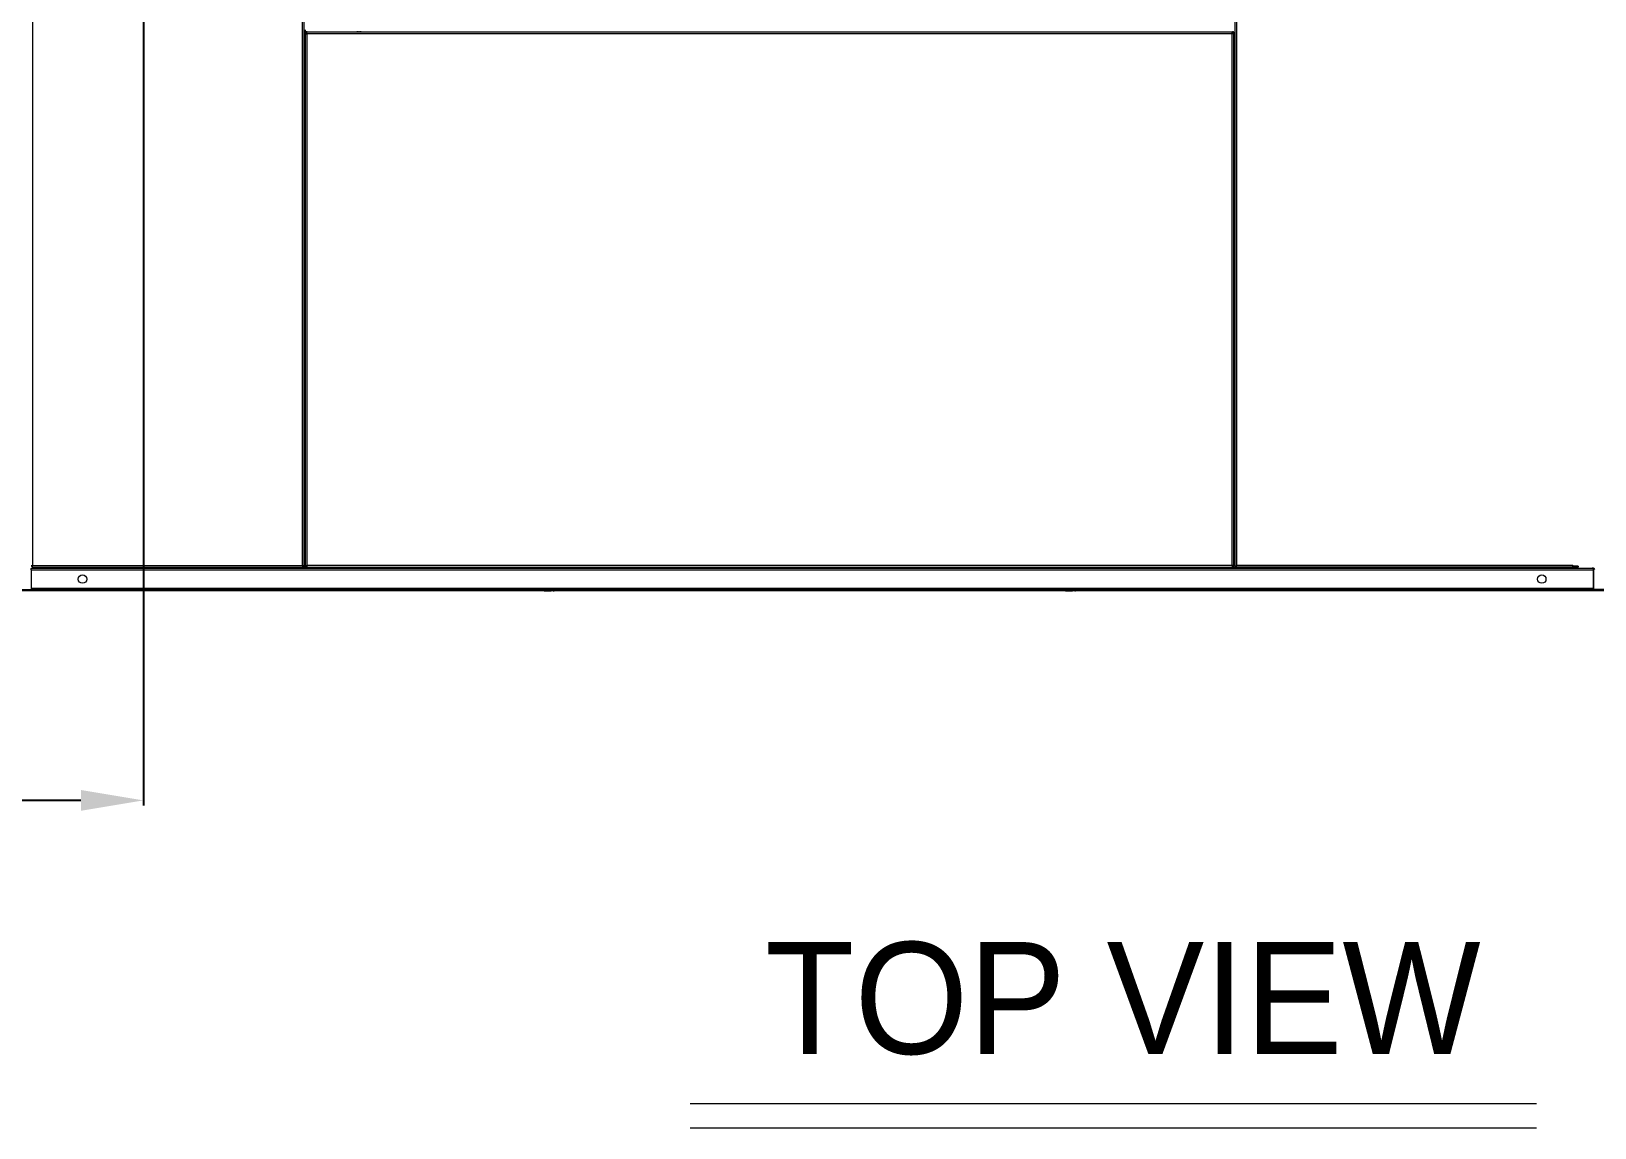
# Model space of a CAD drawing. Header units: millimetres. Extents: x -17070 to 43320, y -291348 to 36448.
# Drawn here: x 23200 to 26200, y 27911 to 30014 of the extents above; entities that cross this region are included whole.
import ezdxf
from ezdxf.enums import TextEntityAlignment as Align

# ---------------------------------------------------------------- set-up
doc = ezdxf.new("R2010")
doc.units = ezdxf.units.MM
doc.layers.add('냉각탑_box', color=1, linetype='Continuous')
doc.layers.add('냉각탑_text', color=3, linetype='Continuous')
doc.styles.get("Standard").update_dxf_attribs({"font": 'arial.ttf'})
doc.styles.add('돋움', font='Dotum.ttf')
doc.dimstyles.new('1.40', dxfattribs={"dimscale": 20, "dimtxt": 1.5, "dimasz": 1, "dimexe": 0.5, "dimexo": 0.5, "dimgap": 0.5, "dimtad": 1, "dimdec": 0, "dimzin": 0, "dimdsep": 46, "dimtxsty": 'Standard', "dimcen": 0, "dimclrd": 2, "dimclre": 2, "dimclrt": 3, "dimadec": 0, "dimazin": 0, "dimtfac": 1, "dimtdec": 0, "dimtmove": 0, "dimatfit": 0, "dimfxl": 1, "dimtolj": 1, "dimtzin": 0, "dimlwd": -1, "dimlwe": -1, "dimarcsym": 0})

# ---------------------------------------------------------------- blocks, each defined once
blk = doc.blocks.new('*D560')
at = {"color": 2, "transparency": 16777216}
for p, q in [((22199.77150548104, 30942.2669442124), (22199.77150548104, 28528.8405166388)), ((23414.91404885304, 30942.26733535892), (23414.91404885304, 28528.8405166388)), ((23294.91404885304, 28538.8405166388), (22319.77150548104, 28538.8405166388))]:
    blk.add_line(p, q, dxfattribs=at)
for points in [[(22319.77150548104, 28558.8405166388), (22319.77150548104, 28518.8405166388), (22199.77150548104, 28538.8405166388)], [(23294.91404885304, 28558.8405166388), (23294.91404885304, 28518.8405166388), (23414.91404885304, 28538.8405166388)]]:
    blk.add_solid(points, dxfattribs=at)
at = {"layer": 'Defpoints', "color": 0, "transparency": 16777216}
for p in [(22199.77150548104, 31042.2669442124), (23414.91404885304, 31042.26733535892), (22199.77150548104, 28538.8405166388)]:
    blk.add_point(p, dxfattribs=at)
at = {"color": 3, "lineweight": 20, "transparency": 16777216, "insert": (22807.34277716704, 28670.32073491983), "char_height": 140, "attachment_point": 5}
blk.add_mtext('\\A1;1215', dxfattribs=at)
blk = doc.blocks.new('*D561')
at = {"color": 2, "transparency": 16777216}
for p, q in [((23314.91404885305, 31042.26734298845), (20730.05294361485, 31042.26734298845)), ((20740.05294361485, 30922.26734298845), (20740.05294361485, 29062.26734361849)), ((23314.91404885305, 28942.26734361849), (20730.05294361485, 28942.26734361849))]:
    blk.add_line(p, q, dxfattribs=at)
for points in [[(20720.05294361485, 30922.26734298845), (20760.05294361485, 30922.26734298845), (20740.05294361485, 31042.26734298845)], [(20720.05294361485, 29062.26734361849), (20760.05294361485, 29062.26734361849), (20740.05294361485, 28942.26734361849)]]:
    blk.add_solid(points, dxfattribs=at)
at = {"layer": 'Defpoints', "color": 0, "transparency": 16777216}
for p in [(23414.91404885305, 31042.26734298845), (20740.05294361485, 28942.26734361849), (23414.91404885305, 28942.26734361849)]:
    blk.add_point(p, dxfattribs=at)
at = {"color": 3, "lineweight": 20, "transparency": 16777216, "insert": (20608.57272533382, 29992.26734330345), "char_height": 140, "attachment_point": 5, "rotation": 90}
blk.add_mtext('\\A1;2100', dxfattribs=at)
blk = doc.blocks.new('4')
at = {"color": 7, "lineweight": 20}
for p, q in [((23202.79047423293, 28989.66714391534), (23202.79047423293, 33094.8671439153)), ((23719.99047423218, 28989.66714391534), (23719.99047423218, 33094.8671439153)), ((23723.39047423255, 28987.96714391539), (23723.39047423255, 33096.56714391548)), ((25509.39047422138, 28987.96714391539), (25509.39047422138, 33096.56714391548)), ((25512.79047422175, 28989.66714391534), (25512.79047422175, 33094.8671439153)), ((25503.99047423218, 30012.76714391567), (23728.79047423106, 30012.76714391567)), ((25503.99047423218, 30009.36714391553), (23728.79047423106, 30009.36714391553)), ((23199.77150548127, 28980.8673436188), (26196.37150548276, 28980.8673436188)), ((23201.47150548239, 28984.26734361894), (26194.67150548164, 28984.26734361894)), ((25503.99047423218, 28989.16714391558), (23728.79047423106, 28989.16714391558)), ((25503.99047423218, 28985.76714391567), (23728.79047423106, 28985.76714391567)), ((23199.77150548127, 28945.66734361838), (26196.37150548276, 28945.66734361838)), ((23199.77150548127, 28942.26734361847), (26196.37150548276, 28942.26734361847))]:
    blk.add_line(p, q, dxfattribs=at)
at = {"color": 7, "lineweight": 20, "ltscale": 0.003041656966579609}
blk.add_line((23725.39047423069, 30017.16711446483), (23725.39047423069, 30009.86713774505), dxfattribs=at)
at = {"color": 7, "lineweight": 20, "ltscale": 0.000833333333333286}
for p, q in [((23727.39047423255, 30009.86714391553), (23725.39047423069, 30009.86714391553)), ((23725.69047423144, 30010.76714391567), (23725.69047423144, 30012.76714391567)), ((25505.39047423255, 30009.86714391553), (25507.39047423255, 30009.86714391553)), ((23727.39047423255, 28988.66714391558), (23725.39047423069, 28988.66714391558)), ((23725.69047423144, 28987.76714391567), (23725.69047423144, 28985.76714391567)), ((25505.39047423255, 28988.66714391558), (25507.39047423255, 28988.66714391558))]:
    blk.add_line(p, q, dxfattribs=at)
at = {"color": 7, "lineweight": 20, "ltscale": 0.0002083333333345649}
for p, q in [((23725.39047423069, 30009.8671439153), (23725.39047423069, 30009.3671439153)), ((23727.39047423255, 30009.86714391553), (23727.39047423255, 30009.36714391553)), ((25505.39047423255, 30009.36714391553), (25505.39047423255, 30009.86714391553)), ((25507.39047423255, 30009.3671439153), (25507.39047423255, 30009.8671439153)), ((23725.39047423069, 28989.16714391581), (23725.39047423069, 28988.66714391581)), ((25505.39047423255, 28988.66714391558), (25505.39047423255, 28989.16714391558))]:
    blk.add_line(p, q, dxfattribs=at)
at = {"color": 7, "lineweight": 20, "ltscale": 0.3625833333333304}
for p, q in [((23725.39047423069, 30009.36714391553), (23725.39047423069, 28989.16714391558)), ((23728.79047423106, 30009.36714391553), (23728.79047423106, 28989.16714391558))]:
    blk.add_line(p, q, dxfattribs=at)
at = {"color": 7, "lineweight": 20, "ltscale": 0.001416666666666799}
for p, q in [((23725.39047423069, 30009.36714391553), (23728.79047423106, 30009.36714391553)), ((23728.79047423106, 30009.36714391553), (23728.79047423106, 30012.76714391567)), ((25503.99047423218, 30009.36714391553), (25503.99047423218, 30012.76714391567)), ((25507.39047423255, 30009.36714391553), (25503.99047423218, 30009.36714391553)), ((23725.39047423069, 28989.16714391558), (23728.79047423106, 28989.16714391558)), ((23728.79047423106, 28989.16714391558), (23728.79047423106, 28985.76714391567)), ((25507.39047423255, 28989.16714391558), (25503.99047423218, 28989.16714391558))]:
    blk.add_line(p, q, dxfattribs=at)
at = {"color": 7, "lineweight": 20, "ltscale": 0.001291666666669755}
for p, q in [((23725.69047423144, 30012.76714391567), (23728.79047423106, 30012.76714391567)), ((23725.69047423144, 30010.76714391567), (23728.79047423106, 30010.76714391567)), ((23725.69047423144, 28987.76714391567), (23728.79047423106, 28987.76714391567)), ((23725.69047423144, 28985.76714391567), (23728.79047423106, 28985.76714391567))]:
    blk.add_line(p, q, dxfattribs=at)
at = {"color": 7, "lineweight": 20, "ltscale": 0.0005833333333363555}
for p, q in [((23728.79047423106, 30009.86714391553), (23727.39047423255, 30009.86714391553)), ((25503.99047423218, 30009.86714391553), (25505.39047423255, 30009.86714391553)), ((23728.79047423106, 28988.66714391558), (23727.39047423255, 28988.66714391558)), ((25503.99047423218, 28988.66714391558), (25505.39047423255, 28988.66714391558))]:
    blk.add_line(p, q, dxfattribs=at)
at = {"color": 7, "lineweight": 20, "ltscale": 0.0006249999999361933}
for p, q in [((23728.79047423479, 30012.76711684887), (23728.79047423479, 30014.26711684887)), ((23825.49047423591, 30012.76711684887), (23825.49047423591, 30014.26711684887)), ((23828.89047423628, 30012.76711446492), (23828.89047423628, 30014.26711446469))]:
    blk.add_line(p, q, dxfattribs=at)
at = {"color": 7, "lineweight": 20, "ltscale": 0.0001281585426774257}
blk.add_line((23728.79047423106, 30012.4595634132), (23728.79047423106, 30012.76714391567), dxfattribs=at)
at = {"color": 7, "lineweight": 20, "ltscale": 0.0003545844397677911}
blk.add_line((23832.09047423181, 30013.41610753423), (23832.09047423181, 30014.26711018968), dxfattribs=at)
at = {"color": 7, "lineweight": 20, "ltscale": 0.0002704132372500112}
blk.add_line((23832.09047423181, 30012.76711576481), (23832.09047423181, 30013.41610753423), dxfattribs=at)
at = {"color": 7, "lineweight": 20, "ltscale": 0.001291666666670466}
for p, q in [((25507.09047423181, 30012.76714391567), (25503.99047423218, 30012.76714391567)), ((25507.09047423181, 30010.76714391567), (25503.99047423218, 30010.76714391567)), ((25507.09047423181, 28987.76714391567), (25503.99047423218, 28987.76714391567)), ((25507.09047423181, 28985.76714391567), (25503.99047423218, 28985.76714391567))]:
    blk.add_line(p, q, dxfattribs=at)
at = {"color": 7, "lineweight": 20, "ltscale": 0.0008333333333339965}
blk.add_line((25503.99047423218, 30010.76714391567), (25503.99047423218, 30012.76714391567), dxfattribs=at)
at = {"color": 7, "lineweight": 20, "ltscale": 0.0003749894819058852}
blk.add_line((25503.99047423218, 30009.86714111062), (25503.99047423218, 30010.76711586726), dxfattribs=at)
at = {"color": 7, "lineweight": 20, "ltscale": 0.0002083444357673159}
blk.add_line((25503.99047423218, 30009.86714391553), (25503.99047423218, 30009.36711726969), dxfattribs=at)
at = {"color": 7, "lineweight": 20, "ltscale": 0.3625833333333311}
for p, q in [((25503.99047423218, 28989.16714391558), (25503.99047423218, 30009.36714391553)), ((25507.39047423255, 28989.16714391558), (25507.39047423255, 30009.36714391553))]:
    blk.add_line(p, q, dxfattribs=at)
at = {"color": 7, "lineweight": 20, "ltscale": 0.0003545844413011423}
blk.add_line((25505.69047423144, 30013.41610753423), (25505.69047423144, 30014.26711019341), dxfattribs=at)
at = {"color": 7, "lineweight": 20, "ltscale": 0.0002704136462860163}
blk.add_line((25505.69047423144, 30012.7671147832), (25505.69047423144, 30013.41610753423), dxfattribs=at)
at = {"color": 7, "lineweight": 20, "ltscale": 0.000833333333367392}
blk.add_line((25507.09047423181, 30010.76714391544), (25507.09047423181, 30012.76714391567), dxfattribs=at)
at = {"color": 7, "lineweight": 20, "ltscale": 0.0001249370519417425}
blk.add_line((25507.39047423255, 30012.76714391171), (25507.09062530723, 30012.76714391171), dxfattribs=at)
at = {"color": 7, "lineweight": 20, "ltscale": 0.0003750000000003695}
for p, q in [((25507.39047423255, 30011.8671439118), (25507.39047423255, 30012.76714391171)), ((23202.29047423293, 28986.26714391544), (23201.39047423255, 28986.26714391544)), ((23720.49047423218, 28986.26714391544), (23721.39047423255, 28986.26714391544)), ((26157.49047422101, 28986.26714391544), (26158.39047422138, 28986.26714391544))]:
    blk.add_line(p, q, dxfattribs=at)
at = {"color": 7, "lineweight": 20, "ltscale": 0.0008333359028604547}
blk.add_line((25507.39047423255, 30009.86713774505), (25507.39047423255, 30011.8671439118), dxfattribs=at)
at = {"color": 7, "lineweight": 20, "ltscale": 0.0005471893713249187}
blk.add_line((23724.70372838032, 29504.96714391516), (23723.39047388983, 29504.96714391516), dxfattribs=at)
at = {"color": 7, "lineweight": 20, "ltscale": 0.0005471893726735289}
blk.add_line((23724.70372838405, 29499.56714391502), (23723.39047388983, 29499.56714391502), dxfattribs=at)
at = {"color": 7, "lineweight": 20, "ltscale": 0.0004149346865267705}
for p, q in [((23724.39463098411, 29504.2629745554), (23723.69046531682, 29504.96714391516)), ((23724.39463098597, 28987.2629745554), (23723.69046531868, 28987.96714391516))]:
    blk.add_line(p, q, dxfattribs=at)
at = {"color": 7, "lineweight": 20, "ltscale": 0.000414934686526268}
blk.add_line((23724.39463098597, 29500.27131327477), (23723.69046531868, 29499.56714391502), dxfattribs=at)
at = {"color": 7, "lineweight": 20, "ltscale": 0.0008333276431343961}
blk.add_line((25507.38998109166, 29016.26734361894), (25509.38996743475, 29016.26734361894), dxfattribs=at)
at = {"color": 7, "lineweight": 20, "ltscale": 0.2317499999999946}
blk.add_line((23199.77150548127, 28989.66714391534), (23719.99047423218, 28989.66714391534), dxfattribs=at)
at = {"color": 7, "lineweight": 20, "ltscale": 0.0005629318239890324}
for p, q in [((23200.74151060981, 28987.96714391539), (23199.77150548127, 28987.96714391539)), ((25510.74151059863, 28987.96714391539), (25509.39047422138, 28987.96714391539))]:
    blk.add_line(p, q, dxfattribs=at)
at = {"color": 7, "lineweight": 20, "ltscale": 0.00113052256185}
blk.add_line((23199.77150548127, 28980.8673436188), (23199.77150548127, 28983.5805977674), dxfattribs=at)
at = {"color": 7, "lineweight": 20, "ltscale": 0.01466666666684446}
for p, q in [((23199.77150548127, 28980.8673436188), (23199.77150548127, 28945.66734361838)), ((26196.37150548276, 28980.8673436188), (26196.37150548276, 28945.66734361838))]:
    blk.add_line(p, q, dxfattribs=at)
at = {"color": 7, "lineweight": 20, "ltscale": 0.0005021969662806214}
blk.add_line((23201.94678332721, 28987.96714391539), (23200.74151060981, 28987.96714391539), dxfattribs=at)
at = {"color": 7, "lineweight": 20, "ltscale": 0.0002934038549305739}
for p, q in [((23201.39047423255, 28987.96714380759), (23201.39047423255, 28987.26297455563)), ((23721.39047423255, 28987.96714380759), (23721.39047423255, 28987.26297455563)), ((26158.39047422138, 28987.96714380759), (26158.39047422138, 28987.26297455563))]:
    blk.add_line(p, q, dxfattribs=at)
at = {"color": 7, "lineweight": 20, "ltscale": 0.0004149294334375497}
for p, q in [((23201.39047423255, 28986.26714391544), (23201.39047423255, 28987.26297455563)), ((23721.39047423255, 28986.26714391544), (23721.39047423255, 28987.26297455563)), ((26158.39047422138, 28987.26297455563), (26158.39047422138, 28986.26714391544))]:
    blk.add_line(p, q, dxfattribs=at)
at = {"color": 7, "lineweight": 20, "ltscale": 0.2321666666666665}
blk.add_line((23201.39047423255, 28986.26714391544), (23720.49047423218, 28986.26714391544), dxfattribs=at)
at = {"color": 7, "lineweight": 20, "ltscale": 1.085363912724219e-05}
blk.add_line((23201.44545728219, 28984.26717664351), (23201.47150548239, 28984.26734361894), dxfattribs=at)
at = {"color": 7, "lineweight": 20, "ltscale": 1.283014233924329e-05}
blk.add_line((23202.34071360592, 28984.2671743031), (23202.37150548276, 28984.26734361894), dxfattribs=at)
at = {"color": 7, "lineweight": 20, "ltscale": 8.218529907540436e-06}
blk.add_line((23202.35178239149, 28984.26711033031), (23202.37150548276, 28984.26734361894), dxfattribs=at)
at = {"color": 7, "lineweight": 20, "ltscale": 2.41018017043239e-05}
blk.add_line((23202.91366325197, 28984.26685155838), (23202.97150548425, 28984.26734361218), dxfattribs=at)
at = {"color": 7, "lineweight": 20, "ltscale": 1.622382675620731e-05}
blk.add_line((23202.9325767408, 28984.26653283837), (23202.97150548425, 28984.26734361218), dxfattribs=at)
at = {"color": 7, "lineweight": 20, "ltscale": 3.650603778380909e-06}
blk.add_line((23202.96274413046, 28984.26730254295), (23202.97150548425, 28984.26734361218), dxfattribs=at)
at = {"color": 7, "lineweight": 20, "ltscale": 0.0008333210621238151}
blk.add_line((23692.19047422212, 28984.26714391567), (23692.19047422212, 28986.26711446469), dxfattribs=at)
at = {"color": 7, "lineweight": 20, "ltscale": 0.0002500123296293566}
blk.add_line((23721.39044464444, 28986.2671439152), (23721.99047423404, 28986.2671439152), dxfattribs=at)
at = {"color": 7, "lineweight": 20, "ltscale": 0.0007083327489944225}
blk.add_line((23721.99047423404, 28986.2671439152), (23721.99047423404, 28987.96714251282), dxfattribs=at)
at = {"color": 7, "lineweight": 20, "ltscale": 0.000562931823989743}
blk.add_line((23723.39047423255, 28987.96714391539), (23722.03943785344, 28987.96714391539), dxfattribs=at)
at = {"color": 7, "lineweight": 20, "ltscale": 0.00151173636516333}
blk.add_line((23725.68816302036, 28986.26734361894), (23722.05999574316, 28986.26734361894), dxfattribs=at)
at = {"color": 7, "lineweight": 20, "ltscale": 0.0005471352436295263}
blk.add_line((23724.70372838405, 28987.96714391516), (23723.39060379815, 28987.96714391516), dxfattribs=at)
at = {"color": 7, "lineweight": 20, "ltscale": 0.0002512689413549651}
blk.add_line((23725.69199675199, 28988.26734361894), (23725.08895129216, 28988.26734361894), dxfattribs=at)
at = {"color": 7, "lineweight": 20, "ltscale": 0.0002083333333352755}
for p, q in [((23727.39047423255, 28989.16714391558), (23727.39047423255, 28988.66714391558)), ((25507.39047423255, 28988.66714391581), (25507.39047423255, 28989.16714391581))]:
    blk.add_line(p, q, dxfattribs=at)
at = {"color": 7, "lineweight": 20, "ltscale": 0.0005833333321305645}
blk.add_line((23727.39047423442, 28988.2671439152), (23728.79047423106, 28988.2671439152), dxfattribs=at)
at = {"color": 7, "lineweight": 20, "ltscale": 0.0002083461886165594}
blk.add_line((23727.39047423442, 28987.76711306258), (23727.39047423442, 28988.2671439152), dxfattribs=at)
at = {"color": 7, "lineweight": 20, "ltscale": 0.0001281586836306303}
blk.add_line((23728.79047423106, 28986.07472475551), (23728.79047423106, 28985.76714391497), dxfattribs=at)
at = {"color": 7, "lineweight": 20, "ltscale": 0.0004995885986872395}
for p, q in [((23877.8904742251, 28984.56714391013), (23877.8904742251, 28985.76615654703)), ((23917.89047422324, 28984.56714391013), (23917.89047422324, 28985.76615654703)), ((24344.39047422697, 28984.56714391013), (24344.39047422697, 28985.76615654703)), ((24414.39047422883, 28984.56714391013), (24414.39047422883, 28985.76615654703)), ((25352.79047422548, 28984.56714391013), (25352.79047422548, 28985.76615654703)), ((25392.79047422548, 28984.56714391013), (25392.79047422548, 28985.76615654703))]:
    blk.add_line(p, q, dxfattribs=at)
at = {"color": 7, "lineweight": 20, "ltscale": 0.01666666666666643}
for p, q in [((23917.8904742251, 28984.56714391013), (23877.8904742251, 28984.56714391013)), ((25392.79047422548, 28984.56714391013), (25352.79047422548, 28984.56714391013))]:
    blk.add_line(p, q, dxfattribs=at)
at = {"color": 7, "lineweight": 20, "ltscale": 8.946806255365941e-06}
blk.add_line((24195.79297603917, 28984.26706716118), (24195.77150548314, 28984.26734361894), dxfattribs=at)
at = {"color": 7, "lineweight": 20, "ltscale": 1.51616177970707e-05}
blk.add_line((24195.80789259699, 28984.26710717639), (24195.77150548314, 28984.26734361894), dxfattribs=at)
at = {"color": 7, "lineweight": 20, "ltscale": 2.695469545701985e-06}
blk.add_line((24195.7779745615, 28984.26731852119), (24195.77150548314, 28984.26734361894), dxfattribs=at)
at = {"color": 7, "lineweight": 20, "ltscale": 1.517683573370844e-05}
blk.add_line((24202.83508184616, 28984.26710670142), (24202.87150548276, 28984.26734361894), dxfattribs=at)
at = {"color": 7, "lineweight": 20, "ltscale": 8.40028914055389e-06}
blk.add_line((24202.85134626244, 28984.26709989927), (24202.87150548276, 28984.26734361894), dxfattribs=at)
at = {"color": 7, "lineweight": 20, "ltscale": 2.700448043300399e-06}
blk.add_line((24202.86502445739, 28984.26731842852), (24202.87150548276, 28984.26734361894), dxfattribs=at)
at = {"color": 7, "lineweight": 20, "ltscale": 0.02916666666666643}
blk.add_line((24414.39047422883, 28984.56714391013), (24344.39047422697, 28984.56714391013), dxfattribs=at)
at = {"color": 7, "lineweight": 20, "ltscale": 3.50751374669829e-06}
blk.add_line((25196.279923408, 28984.26730112176), (25196.27150548314, 28984.26734361894), dxfattribs=at)
at = {"color": 7, "lineweight": 20, "ltscale": 1.01929504664185e-05}
blk.add_line((25196.29596593295, 28984.26698480526), (25196.27150548314, 28984.26734361894), dxfattribs=at)
at = {"color": 7, "lineweight": 20, "ltscale": 1.419957801951839e-05}
blk.add_line((25196.30558383901, 28984.26713622993), (25196.27150548314, 28984.26734361894), dxfattribs=at)
at = {"color": 7, "lineweight": 20, "ltscale": 1.720641373261257e-05}
blk.add_line((25203.3302112135, 28984.26703909927), (25203.37150548276, 28984.26734361894), dxfattribs=at)
at = {"color": 7, "lineweight": 20, "ltscale": 8.675985822607451e-06}
blk.add_line((25203.35068474029, 28984.26708364187), (25203.37150548276, 28984.26734361894), dxfattribs=at)
at = {"color": 7, "lineweight": 20, "ltscale": 3.385907659897185e-06}
blk.add_line((25203.36337940086, 28984.26730401747), (25203.37150548276, 28984.26734361894), dxfattribs=at)
at = {"color": 7, "lineweight": 20, "ltscale": 0.001416666666666089}
blk.add_line((25503.99047423218, 28989.16714391558), (25503.99047423218, 28985.76714391567), dxfattribs=at)
at = {"color": 7, "lineweight": 20, "ltscale": 0.0002083222309025245}
blk.add_line((25503.99047423218, 28989.16711726974), (25503.99047423218, 28988.66714391558), dxfattribs=at)
at = {"color": 7, "lineweight": 20, "ltscale": 0.0008333333335272641}
blk.add_line((25503.99047423218, 28987.76714391544), (25503.99047423218, 28985.76714391497), dxfattribs=at)
at = {"color": 7, "lineweight": 20, "ltscale": 0.0003750026811594864}
blk.add_line((25505.69047423144, 28988.66715034659), (25505.69047423144, 28987.76714391194), dxfattribs=at)
at = {"color": 7, "lineweight": 20, "ltscale": 0.001791681676719747}
blk.add_line((25511.38995591615, 28986.26734361894), (25507.08991988999, 28986.26734361894), dxfattribs=at)
at = {"color": 7, "lineweight": 20, "ltscale": 0.0008333333330419635}
blk.add_line((25507.09047423181, 28987.76714391637), (25507.09047423181, 28985.76714391683), dxfattribs=at)
at = {"color": 7, "lineweight": 20, "ltscale": 0.0008333401199699608}
blk.add_line((25509.38996743475, 28989.66734361884), (25507.38995114778, 28989.66734361884), dxfattribs=at)
at = {"color": 7, "lineweight": 20, "ltscale": 0.0003749999999996589}
for p, q in [((25507.39047423255, 28990.66714391185), (25507.39047423255, 28989.76714391171)), ((25512.29047422175, 28986.26714391544), (25511.39047422138, 28986.26714391544))]:
    blk.add_line(p, q, dxfattribs=at)
at = {"color": 7, "lineweight": 20, "ltscale": 0.000502196966281332}
blk.add_line((25511.94678331789, 28987.96714391539), (25510.74151059863, 28987.96714391539), dxfattribs=at)
at = {"color": 7, "lineweight": 20, "ltscale": 0.0002934038549312845}
blk.add_line((25511.39047422138, 28987.96714380759), (25511.39047422138, 28987.26297455563), dxfattribs=at)
at = {"color": 7, "lineweight": 20, "ltscale": 0.0004149294334368392}
blk.add_line((25511.39047422138, 28987.26297455563), (25511.39047422138, 28986.26714391544), dxfattribs=at)
at = {"color": 7, "lineweight": 20, "ltscale": 0.2688333333333333}
blk.add_line((26157.49047422101, 28986.26714391544), (25512.29047422175, 28986.26714391544), dxfattribs=at)
at = {"color": 7, "lineweight": 20, "ltscale": 0.268416666666662}
blk.add_line((26156.99047422101, 28989.66714391534), (25512.79047422175, 28989.66714391534), dxfattribs=at)
at = {"color": 7, "lineweight": 20, "ltscale": 0.0008333210605677265}
blk.add_line((25692.19047422026, 28984.26714391939), (25692.19047422026, 28986.26711446469), dxfattribs=at)
at = {"color": 7, "lineweight": 20, "ltscale": 0.0005021969662792003}
blk.add_line((26157.83416512486, 28987.96714391539), (26159.03943784413, 28987.96714391539), dxfattribs=at)
at = {"color": 7, "lineweight": 20, "ltscale": 0.004014805861154968}
blk.add_line((26168.02597564709, 28987.86714391343), (26158.39044158225, 28987.86714391343), dxfattribs=at)
at = {"color": 7, "lineweight": 20, "ltscale": 0.004014805326609405}
blk.add_line((26168.02597564709, 28986.26714391357), (26158.39044286375, 28986.26714391334), dxfattribs=at)
at = {"color": 7, "lineweight": 20, "ltscale": 0.0005629318239918745}
blk.add_line((26159.03943784413, 28987.96714391539), (26160.39047422138, 28987.96714391539), dxfattribs=at)
at = {"color": 7, "lineweight": 20, "ltscale": 0.0005833333333328028}
blk.add_line((26161.79047421989, 28987.96714391539), (26160.39047422138, 28987.96714391539), dxfattribs=at)
at = {"color": 7, "lineweight": 20, "ltscale": 0.0006666666666667708}
for p, q in [((26168.02597564709, 28987.86714391343), (26168.02597564709, 28986.26714391357)), ((24183.57150548202, 28940.66734361884), (24183.57150548202, 28942.26734361894)), ((24215.07150548202, 28940.66734361884), (24215.07150548202, 28942.26734361894)), ((25184.07150548202, 28940.66734361884), (25184.07150548202, 28942.26734361894)), ((25215.57150548388, 28940.66734361884), (25215.57150548388, 28942.26734361894))]:
    blk.add_line(p, q, dxfattribs=at)
at = {"color": 7, "lineweight": 20, "ltscale": 0.0008750024364097442}
blk.add_line((26194.6714996348, 28984.26734361894), (26196.77150548314, 28984.26734361894), dxfattribs=at)
at = {"color": 7, "lineweight": 20, "ltscale": 7.43254219147093e-06}
blk.add_line((26194.68934341212, 28984.2672653145), (26194.67150548164, 28984.26734361894), dxfattribs=at)
at = {"color": 7, "lineweight": 20, "ltscale": 7.597109585522162e-06}
blk.add_line((26196.18973767821, 28984.2671657638), (26196.17150548351, 28984.26734361218), dxfattribs=at)
at = {"color": 7, "lineweight": 20, "ltscale": 2.45259966991773e-05}
blk.add_line((26196.23036567, 28984.2668340856), (26196.17150548351, 28984.26734361218), dxfattribs=at)
at = {"color": 7, "lineweight": 20, "ltscale": 0.0007083339274657873}
blk.add_line((26198.07150548202, 28980.8673436188), (26196.37150405598, 28980.8673436188), dxfattribs=at)
at = {"color": 7, "lineweight": 20, "ltscale": 0.00113052256184929}
blk.add_line((26196.37150548276, 28983.5805977674), (26196.37150548276, 28980.8673436188), dxfattribs=at)
at = {"color": 7, "lineweight": 20, "ltscale": 0.0004149346865272729}
blk.add_line((26197.07567484182, 28983.27150037119), (26196.37150548276, 28982.56733470413), dxfattribs=at)
at = {"color": 7, "lineweight": 20, "ltscale": 8.258543395681924e-06}
blk.add_line((26196.79132458818, 28984.26710805346), (26196.77150548314, 28984.26734361894), dxfattribs=at)
at = {"color": 7, "lineweight": 20, "ltscale": 0.0003647317270214106}
blk.add_line((26198.51728301559, 28983.65646691553), (26197.97150548239, 28982.97208744058), dxfattribs=at)
at = {"color": 7, "lineweight": 20, "ltscale": 0.0007338988087383314}
blk.add_line((26197.97150548239, 28981.6858790424), (26197.97150548239, 28983.44723618336), dxfattribs=at)
at = {"color": 7, "lineweight": 20, "ltscale": 0.0152500000001524}
blk.add_line((26198.07150548202, 28944.26734361847), (26198.07150548202, 28980.8673436188), dxfattribs=at)
at = {"ltscale": 500}
blk.add_line((22199.77150548104, 28942.26714391544), (28599.57698595029, 28942.26714391544), dxfattribs=at)
at = {"color": 7, "lineweight": 20, "ltscale": 0.001416666666663247}
for p, q in [((23199.77150548127, 28945.66734361838), (23199.77150548127, 28942.26734361847)), ((26196.37150548276, 28945.66734361838), (26196.37150548276, 28942.26734361847))]:
    blk.add_line(p, q, dxfattribs=at)
at = {"color": 7, "lineweight": 20, "ltscale": 0.001083334699420391}
blk.add_line((28599.57698595029, 28943.46702330632), (23199.77150548127, 28943.46702330632), dxfattribs=at)
at = {"lineweight": 20}
blk.add_line((28598.47586041637, 28942.26714391544), (23199.77150548127, 28942.26714391544), dxfattribs=at)
at = {"color": 7, "lineweight": 20, "ltscale": 0.005083333333020334}
blk.add_line((24183.57150548202, 28940.66734361884), (24195.77150548127, 28940.66734361884), dxfattribs=at)
at = {"color": 7, "lineweight": 20, "ltscale": 0.005083333333646323}
blk.add_line((24215.07150548574, 28940.66734361884), (24202.87150548649, 28940.66734361884), dxfattribs=at)
at = {"color": 7, "lineweight": 20, "ltscale": 0.005083333333019624}
blk.add_line((25184.07150548202, 28940.66734361884), (25196.27150548314, 28940.66734361884), dxfattribs=at)
at = {"color": 7, "lineweight": 20, "ltscale": 0.005083333333645612}
blk.add_line((25215.57150548574, 28940.66734361884), (25203.37150548463, 28940.66734361884), dxfattribs=at)
at = {"color": 7, "lineweight": 20, "ltscale": 0.001416666666650457}
blk.add_line((26158.69047422026, 28945.66714391464), (26158.69047422026, 28942.26714391474), dxfattribs=at)
at = {"color": 7, "lineweight": 20, "ltscale": 0.0001666736181284989}
blk.add_line((26196.37148879905, 28942.26734361894), (26196.77150548314, 28942.26734361894), dxfattribs=at)
at = {"color": 7, "lineweight": 20, "ltscale": 0.0007083333327109643}
blk.add_line((26198.07150548015, 28944.26734361894), (26196.37150548276, 28944.26734361894), dxfattribs=at)
at = {"color": 7, "lineweight": 20, "ltscale": 0.0002710242303024301}
blk.add_line((26196.67150548537, 28942.91780176482), (26196.67150548537, 28942.26734361218), dxfattribs=at)
at = {"color": 7, "lineweight": 20, "ltscale": 0.0003333259120324783}
blk.add_line((26197.97150548239, 28943.46734361889), (26197.97150548239, 28944.26732580786), dxfattribs=at)
at = {"color": 7, "lineweight": 20}
for centre in [(23298.07150548202, 28963.26734361894), (26098.07150548202, 28963.26734361824)]:
    blk.add_circle(centre, 7.999999999999941, dxfattribs=at)
for centre, radius, start, end in [((23822.51639295806, 30004.21109566189), 13.28154057480225, 40.10556015491819, 43.87409913240005), ((25515.26455554244, 30004.21109562859), 13.28154062403631, 136.1259008676, 139.8944398865023), ((23721.99047423032, 29506.66714391511), 3.4, 294.3152038979429, 359.7595562583017), ((23721.99047423404, 29497.86714391506), 3.4, 0.2404565484154635, 65.68479616106323), ((23667.39047422138, 28989.46714391562), 5.2, 217.9802841379939, 269.5814096405001), ((23721.99047423404, 28989.66714391511), 3.4, 270, 359.7595431981179), ((23728.79047423479, 28989.66714391511), 3.4, 197.105433840314, 213.9754163722758), ((23728.79047423479, 28989.66714391511), 1.4, 225.585938003285, 270), ((25667.39047422138, 28989.46714391935), 5.2, 217.9802841806903, 270), ((26194.67150548164, 28980.8673436188), 3.400000000000091, 0, 90), ((26196.77150548314, 28981.46734361889), 2.799999999999955, 0, 90), ((26196.17150548351, 28980.86734361228), 3.400000000000091, 0, 0.9999581936144911), ((24195.77150548314, 28943.46734361889), 2.799999999999955, 270, 334.6226948566638), ((24202.87150548276, 28943.46734361889), 2.799999999999955, 205.3773051433361, 270), ((25196.27150548314, 28943.46734361889), 2.799999999999955, 270, 334.6226948566638), ((25203.37150548276, 28943.46734361889), 2.799999999999955, 205.3773051433361, 270), ((26194.67150548164, 28945.66734361838), 3.400000000000091, 299.9999837645032, 335.6840131684287), ((26196.17150548351, 28945.66734361209), 3.400000000000091, 278.4565188544973, 294.1478710158332), ((26196.77150548314, 28943.46734361889), 1.199999999999954, 270, 0), ((26196.77150548314, 28943.46734361889), 2.799999999999955, 334.6185434651258, 0)]:
    blk.add_arc(centre, radius, start, end, dxfattribs=at)
blk.add_ellipse((26162.23410313827, 28989.667368033), major_axis=(2.081899517045887e-16, 3.400000095367432), ratio=0.7660444431189888, start_param=2.094462357208632, end_param=2.128772438310766, dxfattribs=at)
for points in [[(23724.70372838032, 29504.96714391516), (23724.96267858398, 29505.29931397553), (23725.17131907184, 29505.63632403084), (23725.31745183159, 29505.97815853151), (23725.39047423069, 29506.32262580449), (23725.39047423069, 29506.66714391511)], [(23724.70372838405, 29499.56714391502), (23724.9626785877, 29499.23497385465), (23725.17131907557, 29498.89796379933), (23725.31745183532, 29498.55612929867), (23725.39047423442, 29498.21166202569), (23725.39047423442, 29497.86714391506)], [(23199.77150548127, 28983.5805977674), (23200.10367554118, 28983.83954797129), (23200.44068559882, 28984.04818845939), (23200.78252009739, 28984.19432121891), (23201.12698737037, 28984.26734361894), (23201.47150548239, 28984.26734361894)], [(23200.74151060981, 28987.96714391539), (23201.09989077289, 28988.31430573974), (23201.49778194976, 28988.65633341324), (23201.92082080123, 28988.99498626849), (23202.35568348382, 28989.3310351386), (23202.79047423293, 28989.66714391534)], [(23201.39047423255, 28987.26297455563), (23201.68112866831, 28987.65498986843), (23201.96438367915, 28988.11693265967), (23202.24237791513, 28988.62169655089), (23202.5164246994, 28989.14442131555), (23202.79047423293, 28989.66714391534)], [(23721.39047423255, 28987.26297455563), (23721.09981979494, 28987.65498986843), (23720.81656478409, 28988.1169326599), (23720.53857054812, 28988.62169655089), (23720.26452376385, 28989.14442131555), (23719.99047423218, 28989.66714391534)], [(23722.03943785344, 28987.96714391539), (23721.68105769221, 28988.31430573974), (23721.28316651535, 28988.6563334137), (23720.86012766202, 28988.99498626849), (23720.42526498128, 28989.3310351386), (23719.99047423218, 28989.66714391534)], [(23724.70372838405, 28987.96714391516), (23724.9626785877, 28988.29931397553), (23725.17131907557, 28988.63632403084), (23725.31745183532, 28988.97815853174), (23725.39047423442, 28989.32262580449), (23725.39047423442, 28989.66714391511)], [(25510.74151059863, 28987.96714391539), (25511.09989076172, 28988.31430573951), (25511.49778193858, 28988.65633341347), (25511.92082079191, 28988.99498626849), (25512.35568347265, 28989.3310351386), (25512.79047422175, 28989.66714391534)], [(25511.39047422138, 28987.26297455563), (25511.68112865713, 28987.65498986843), (25511.96438366984, 28988.11693265967), (25512.24237790395, 28988.62169655113), (25512.51642469008, 28989.14442131555), (25512.79047422175, 28989.66714391534)], [(26159.03943784413, 28987.96714391539), (26158.68105768104, 28988.31430573951), (26158.28316650417, 28988.65633341347), (26157.8601276527, 28988.99498626849), (26157.42526497011, 28989.3310351386), (26156.99047422101, 28989.66714391534)], [(26158.39047422138, 28987.26297455563), (26158.09981978562, 28987.65498986843), (26157.81656477478, 28988.1169326599), (26157.5385705388, 28988.62169655113), (26157.26452375267, 28989.14442131555), (26156.99047422101, 28989.66714391534)], [(26196.37150548276, 28983.5805977674), (26196.039335421, 28983.83954797129), (26195.70232536522, 28984.04818845916), (26195.36049086665, 28984.19432121867), (26195.01602359366, 28984.26734361894), (26194.67150548164, 28984.26734361894)], [(26197.97150548239, 28983.44723618336), (26197.74104754318, 28983.74587519959), (26197.50528800738, 28983.99508206247), (26197.26341768977, 28984.17664341631), (26197.01746275899, 28984.26734361894), (26196.77150548314, 28984.26734361894)]]:
    blk.add_open_spline(points, degree=5, dxfattribs=at)

msp = doc.modelspace()

# ---------------------------------------------------------------- linework, layer by layer
at = {"layer": '냉각탑_box', "lineweight": 20}
for p, q in [((24464.28893349523, 27957.57427340388), (26087.64901758189, 27957.57427340388)), ((24464.28893349523, 27910.91458910893), (26087.64901758189, 27910.91458910893))]:
    msp.add_line(p, q, dxfattribs=at)

# ---------------------------------------------------------------- block references
msp.add_blockref('4', (0, 0))

# ---------------------------------------------------------------- texts
at = {"layer": '냉각탑_text', "lineweight": 20, "style": '돋움'}
msp.add_text('TOP VIEW', height=214.634547757, dxfattribs=at).set_placement((25294.1923270353, 28159.76623868223), align=Align.MIDDLE_CENTER)

# ---------------------------------------------------------------- dimensions: what is measured, and where the dimension line sits
at = {"lineweight": 20}
dim = msp.add_linear_dim(base=(20740.05294361485, 28942.26734361849), p1=(23414.91404885304, 31042.26734298843), p2=(23414.91404885304, 28942.26734361847), angle=90, dimstyle='1.40', override={"dimtxt": 7, "dimasz": 6, "dimexo": 5, "dimgap": 3}, dxfattribs=at)
dim.commit()
dim.dimension.update_dxf_attribs({"geometry": '*D561', "text_midpoint": (20608.57272533382, 29992.26734330345)})
dim = msp.add_linear_dim(base=(22199.77150548104, 28538.8405166388), p1=(23414.91404885304, 31042.26733535892), p2=(22199.77150548104, 31042.2669442124), dimstyle='1.40', override={"dimtxt": 7, "dimasz": 6, "dimexo": 5, "dimgap": 3}, dxfattribs=at)
dim.commit()
dim.dimension.update_dxf_attribs({"geometry": '*D560', "text_midpoint": (22807.34277716704, 28670.32073491983)})

doc.saveas('drawing.dxf')
